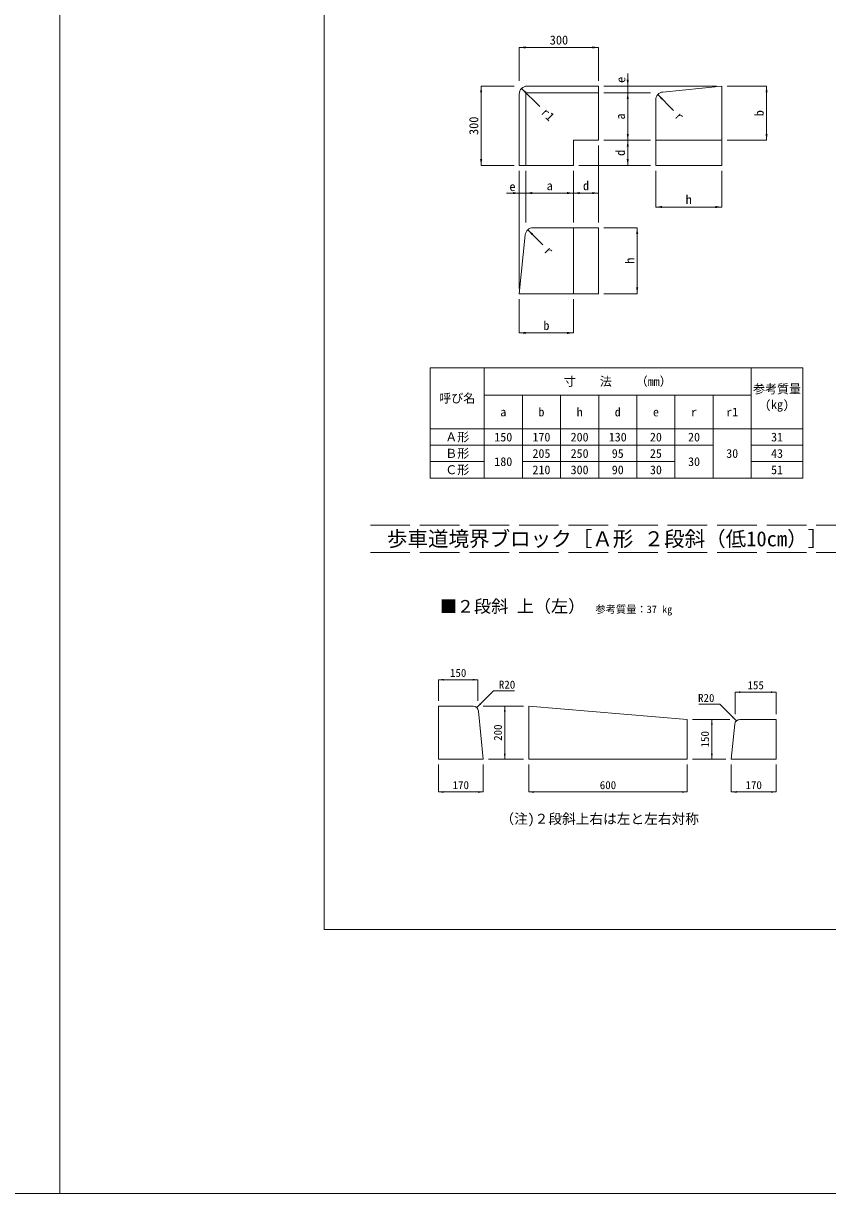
# Model space of a CAD drawing. Units: millimetres at full size. Extents: x 10998 to 40298, y -6982 to 1118.
# Drawn here: x 22580 to 25623, y -6982 to -2554 of the extents above; entities that cross this region are included whole.
import ezdxf
from ezdxf.enums import TextEntityAlignment as Align

# ---------------------------------------------------------------- set-up
doc = ezdxf.new("R2010")
doc.units = ezdxf.units.MM
doc.header["$LTSCALE"] = 25
doc.linetypes.add('DASHED', pattern=[7.5, 6, -1.5])
doc.layers.add('(0-0)', color=7, linetype='Continuous')
doc.layers.add('_0-0_', color=7, linetype='Continuous')
for name, color, linetype, lineweight in [('0_2', 7, 'Continuous', 20), ('寸法線', 7, 'Continuous', 9), ('本体', 2, 'Continuous', 20), ('枠', 5, 'Continuous', 5)]:
    doc.layers.add(name, color=color, linetype=linetype, lineweight=lineweight)
doc.styles.add('ＭＳ ゴシック', font='')
doc.styles.get('ＭＳ ゴシック').set_extended_font_data('MS Gothic')

# ---------------------------------------------------------------- blocks, each defined once
blk = doc.blocks.new('filled_arrow')
at = {"color": 0, "linetype": 'Continuous', "lineweight": -2}
blk.add_solid([(7.5, 1.25), (0, 0), (7.5, -1.25)], dxfattribs=at)

msp = doc.modelspace()

# ---------------------------------------------------------------- linework, layer by layer
at = {"layer": '0_2'}
for p, q in [((24119.82, -3856.97), (25529.47, -3856.97)), ((24119.82, -3856.97), (24119.82, -4274.12)), ((24323.97, -3856.97), (24323.97, -4274.12)), ((25334.55, -3856.97), (25334.55, -4274.12)), ((25529.47, -3856.97), (25529.47, -4274.12)), ((24323.97, -3960.23), (25334.55, -3960.23)), ((24468.34, -3960.23), (24468.34, -4274.12)), ((24612.71, -3960.23), (24612.71, -4274.12)), ((24757.08, -3960.23), (24757.08, -4274.12)), ((24901.45, -3960.23), (24901.45, -4274.12)), ((25045.82, -3960.23), (25045.82, -4274.12)), ((25190.18, -3960.23), (25190.18, -4274.12)), ((24119.82, -4088), (25529.47, -4088)), ((24119.82, -4150.04), (25190.18, -4150.04)), ((25334.55, -4150.04), (25529.47, -4150.04)), ((24119.82, -4212.08), (24323.97, -4212.08)), ((24468.34, -4212.08), (25045.82, -4212.08)), ((25334.55, -4212.08), (25529.47, -4212.08)), ((24119.82, -4274.12), (25529.47, -4274.12))]:
    msp.add_line(p, q, dxfattribs=at)
at = {"layer": '0_2', "linetype": 'DASHED', "lineweight": 15}
for p, q in [((27418.09, -4452.11), (23878.09, -4452.11)), ((27418.09, -4556.11), (23878.09, -4556.11))]:
    msp.add_line(p, q, dxfattribs=at)
at = {"layer": '寸法線'}
for p, q in [((24456.73, -2644.53), (24756.73, -2644.53)), ((24456.73, -2771.03), (24456.73, -2644.53)), ((24756.73, -2771.03), (24756.73, -2644.53)), ((24867.1, -2864.03), (24867.1, -2743.03)), ((24867.1, -2864.03), (24867.1, -2743.03)), ((24312.29, -3091.03), (24312.29, -2791.03)), ((24436.73, -2791.03), (24312.29, -2791.03)), ((24465.51, -2799.82), (24534.02, -2868.33)), ((24776.73, -2791.03), (24867.1, -2791.03)), ((24776.73, -2816.03), (24867.1, -2816.03)), ((24776.73, -2816.03), (24867.1, -2816.03)), ((25202.83, -2791.03), (24867.1, -2791.03)), ((24867.1, -2996.03), (24867.1, -2816.03)), ((24867.1, -2996.03), (24867.1, -2816.03)), ((24952.83, -2816.03), (24867.1, -2816.03)), ((24952.83, -2816.03), (24867.1, -2816.03)), ((24980.59, -2823.05), (25040.49, -2882.96)), ((25242.83, -2791.03), (25392.36, -2791.03)), ((25392.36, -2996.03), (25392.36, -2791.03)), ((24776.73, -2996.03), (24867.1, -2996.03)), ((24776.73, -2996.03), (24867.1, -2996.03)), ((24867.1, -3091.03), (24867.1, -2996.03)), ((24867.1, -3091.03), (24867.1, -2996.03)), ((24952.83, -2996.03), (24867.1, -2996.03)), ((24952.83, -2996.03), (24867.1, -2996.03)), ((25242.83, -2996.03), (25392.36, -2996.03)), ((24756.73, -3016.03), (24756.73, -3195.74)), ((24436.73, -3091.03), (24312.29, -3091.03)), ((24681.73, -3091.03), (24867.1, -3091.03)), ((24952.83, -3091.03), (24867.1, -3091.03)), ((24456.73, -3111.03), (24456.73, -3195.74)), ((24481.73, -3111.03), (24481.73, -3195.74)), ((24481.73, -3111.03), (24481.73, -3195.74)), ((24661.73, -3111.03), (24661.73, -3195.74)), ((24661.73, -3111.03), (24661.73, -3195.74)), ((24972.83, -3111.03), (24972.83, -3248.44)), ((25222.83, -3111.03), (25222.83, -3248.44)), ((24408.73, -3195.74), (24529.73, -3195.74)), ((24408.73, -3195.74), (24529.73, -3195.74)), ((24456.73, -3556.82), (24456.73, -3195.74)), ((24481.73, -3195.74), (24661.73, -3195.74)), ((24481.73, -3306.82), (24481.73, -3195.74)), ((24481.73, -3195.74), (24661.73, -3195.74)), ((24481.73, -3306.82), (24481.73, -3195.74)), ((24661.73, -3195.74), (24756.73, -3195.74)), ((24661.73, -3306.82), (24661.73, -3195.74)), ((24661.73, -3195.74), (24756.73, -3195.74)), ((24661.73, -3306.82), (24661.73, -3195.74)), ((24756.73, -3306.82), (24756.73, -3195.74)), ((24972.83, -3248.44), (25222.83, -3248.44)), ((24488.75, -3334.58), (24545.92, -3391.75)), ((24776.73, -3326.82), (24902.7, -3326.82)), ((24902.7, -3576.82), (24902.7, -3326.82)), ((24776.73, -3576.82), (24902.7, -3576.82)), ((24456.73, -3596.82), (24456.73, -3724.86)), ((24661.73, -3596.82), (24661.73, -3724.86)), ((24456.73, -3724.86), (24661.73, -3724.86)), ((24150.34, -5037.38), (24300.34, -5037.38)), ((24150.34, -5117.69), (24150.34, -5037.38)), ((24300.34, -5117.69), (24300.34, -5037.38)), ((25273.66, -5084.25), (25428.66, -5084.25)), ((25273.66, -5167.69), (25273.66, -5084.25)), ((25428.66, -5167.69), (25428.66, -5084.25)), ((24320.34, -5137.69), (24401.7, -5137.69)), ((24401.7, -5337.69), (24401.7, -5137.69)), ((24401.7, -5337.69), (24401.7, -5137.69)), ((24472.21, -5137.69), (24401.7, -5137.69)), ((25112.21, -5187.69), (25185.39, -5187.69)), ((25185.39, -5337.69), (25185.39, -5187.69)), ((25185.39, -5337.69), (25185.39, -5187.69)), ((25253.66, -5187.69), (25185.39, -5187.69)), ((24150.34, -5357.69), (24150.34, -5462.16)), ((24320.34, -5357.69), (24320.34, -5462.16)), ((24340.34, -5337.69), (24401.7, -5337.69)), ((24472.21, -5337.69), (24401.7, -5337.69)), ((24492.21, -5357.69), (24492.21, -5462.16)), ((25092.21, -5357.69), (25092.21, -5462.16)), ((25112.21, -5337.69), (25185.39, -5337.69)), ((25238.66, -5337.69), (25185.39, -5337.69)), ((25258.66, -5357.69), (25258.66, -5462.16)), ((25428.66, -5357.69), (25428.66, -5462.16)), ((24150.34, -5462.16), (24320.34, -5462.16)), ((24492.21, -5462.16), (25092.21, -5462.16)), ((25258.66, -5462.16), (25428.66, -5462.16))]:
    msp.add_line(p, q, dxfattribs=at)
for points in [[(24295.66, -5142.86), (24359.39, -5079.13), (24438.19, -5079.13)], [(25278.34, -5192.86), (25215.09, -5129.61), (25136.29, -5129.61)]]:
    msp.add_lwpolyline(points, dxfattribs=at)
at = {"layer": '本体'}
for p, q in [((24456.73, -2821.03), (24456.73, -3091.03)), ((24486.73, -2791.03), (24756.73, -2791.03)), ((24756.73, -2791.03), (24756.73, -2996.03)), ((24999.84, -2813.33), (25222.83, -2791.03)), ((25222.83, -2791.03), (25222.83, -3091.03)), ((24972.83, -2843.18), (24972.83, -3091.03)), ((24661.73, -2996.03), (24661.73, -3091.03)), ((24661.73, -2996.03), (24756.73, -2996.03)), ((24456.73, -3091.03), (24661.73, -3091.03)), ((24972.83, -3091.03), (25222.83, -3091.03)), ((24479.02, -3353.83), (24456.73, -3576.82)), ((24508.88, -3326.82), (24756.73, -3326.82)), ((24756.73, -3326.82), (24756.73, -3576.82)), ((24456.73, -3576.82), (24756.73, -3576.82)), ((24150.34, -5337.69), (24150.34, -5137.69)), ((24282.24, -5137.69), (24150.34, -5137.69)), ((24302.14, -5155.7), (24320.34, -5337.69)), ((24492.21, -5137.69), (24492.21, -5337.69)), ((25092.21, -5187.69), (24492.21, -5137.69)), ((25092.21, -5187.69), (25092.21, -5337.69)), ((25271.86, -5205.7), (25258.66, -5337.69)), ((25291.76, -5187.69), (25428.66, -5187.69)), ((25428.66, -5337.69), (25428.66, -5187.69)), ((24320.34, -5337.69), (24150.34, -5337.69)), ((24492.21, -5337.69), (25092.21, -5337.69)), ((25258.66, -5337.69), (25428.66, -5337.69))]:
    msp.add_line(p, q, dxfattribs=at)
at = {"layer": '本体', "lineweight": 13}
for p, q in [((24481.73, -2821.03), (24481.73, -3091.03)), ((24486.73, -2816.03), (24756.73, -2816.03)), ((24972.83, -2996.03), (25222.83, -2996.03)), ((24661.73, -3326.82), (24661.73, -3576.82))]:
    msp.add_line(p, q, dxfattribs=at)
at = {"layer": '本体'}
for centre, radius, start, end in [((24486.73, -2821.03), 30, 90, 180), ((25002.83, -2843.18), 30, 95.70979, 180), ((24508.88, -3356.82), 30, 90, 174.29021), ((24282.24, -5157.69), 20, 5.71059, 90), ((25291.76, -5207.69), 20, 90, 174.28941)]:
    msp.add_arc(centre, radius, start, end, dxfattribs=at)
at = {"layer": '本体', "lineweight": 13}
msp.add_arc((24486.73, -2821.03), 5, 90, 180, dxfattribs=at)
at = {"layer": '枠', "color": 1, "lineweight": 20}
for p, q in [((22718.09, -6981.99), (22718.09, 1118.01)), ((22718.09, -6981.99), (16858.09, -6981.99)), ((28578.09, -6981.99), (22718.09, -6981.99))]:
    msp.add_line(p, q, dxfattribs=at)
at = {"layer": '枠', "lineweight": 20}
for p, q in [((23718.09, -5981.99), (23718.09, -381.99)), ((27578.09, -5981.99), (23718.09, -5981.99))]:
    msp.add_line(p, q, dxfattribs=at)

# ---------------------------------------------------------------- block references
at = {"layer": '寸法線'}
for p, xscale, yscale in [((24456.73, -2644.53), 3.2, 3.2), ((24481.73, -3195.74), 3.2, 3.2), ((24481.73, -3195.74), 3.2, 3.2), ((24481.73, -3195.74), 3.2, 3.2), ((24481.73, -3195.74), 3.2, 3.2), ((24661.73, -3195.74), 3.2, 3.2), ((24661.73, -3195.74), 3.2, 3.2), ((24972.83, -3248.44), 3.2, 3.2), ((24456.73, -3724.86), 3.2, 3.2), ((24150.34, -5037.38), 2.67, 2.67), ((25273.66, -5084.25), 2.67, 2.67), ((24150.34, -5462.16), 2.67, 2.67), ((24492.21, -5462.16), 2.67, 2.67), ((25258.66, -5462.16), 2.67, 2.67)]:
    msp.add_blockref('filled_arrow', p, dxfattribs=dict(at, xscale=xscale, yscale=yscale))
for p, xscale, yscale, rotation in [((24756.73, -2644.53), 3.2, 3.2, 180), ((24867.1, -2791.03), 3.2, 3.2, 90), ((24867.1, -2791.03), 3.2, 3.2, 90), ((24312.29, -2791.03), 3.2, 3.2, 270), ((24465.51, -2799.82), 3.2, 3.2, 315), ((24867.1, -2816.03), 3.2, 3.2, 270), ((24867.1, -2816.03), 3.2, 3.2, 270), ((24867.1, -2816.03), 3.2, 3.2, 270), ((24867.1, -2816.03), 3.2, 3.2, 270), ((24980.59, -2823.05), 3.2, 3.2, 315), ((25392.36, -2791.03), 3.2, 3.2, 270), ((24867.1, -2996.03), 3.2, 3.2, 90), ((24867.1, -2996.03), 3.2, 3.2, 90), ((24867.1, -2996.03), 3.2, 3.2, 270), ((24867.1, -2996.03), 3.2, 3.2, 270), ((25392.36, -2996.03), 3.2, 3.2, 90), ((24312.29, -3091.03), 3.2, 3.2, 90), ((24867.1, -3091.03), 3.2, 3.2, 90), ((24867.1, -3091.03), 3.2, 3.2, 90), ((24456.73, -3195.74), 3.2, 3.2, 180), ((24456.73, -3195.74), 3.2, 3.2, 180), ((24661.73, -3195.74), 3.2, 3.2, 180), ((24661.73, -3195.74), 3.2, 3.2, 180), ((24756.73, -3195.74), 3.2, 3.2, 180), ((24756.73, -3195.74), 3.2, 3.2, 180), ((25222.83, -3248.44), 3.2, 3.2, 180), ((24488.75, -3334.58), 3.2, 3.2, 315), ((24902.7, -3326.82), 3.2, 3.2, 270), ((24902.7, -3576.82), 3.2, 3.2, 90), ((24661.73, -3724.86), 3.2, 3.2, 180), ((24300.34, -5037.38), 2.67, 2.67, 180), ((25428.66, -5084.25), 2.67, 2.67, 180), ((24295.66, -5142.86), 2.67, 2.67, 45), ((24401.7, -5137.69), 2.67, 2.67, 270), ((24401.7, -5137.69), 2.67, 2.67, 270), ((25278.34, -5192.86), 2.67, 2.67, 135), ((25185.39, -5187.69), 2.67, 2.67, 270), ((25185.39, -5187.69), 2.67, 2.67, 270), ((24401.7, -5337.69), 2.67, 2.67, 90), ((24401.7, -5337.69), 2.67, 2.67, 90), ((25185.39, -5337.69), 2.67, 2.67, 90), ((25185.39, -5337.69), 2.67, 2.67, 90), ((24320.34, -5462.16), 2.67, 2.67, 180), ((25092.21, -5462.16), 2.67, 2.67, 180), ((25428.66, -5462.16), 2.67, 2.67, 180)]:
    msp.add_blockref('filled_arrow', p, dxfattribs=dict(at, xscale=xscale, yscale=yscale, rotation=rotation))

# ---------------------------------------------------------------- texts
at = {"layer": '(0-0)', "style": 'ＭＳ ゴシック'}
for s, height, p in [('\u3000参考質量：37 kg ', 28.48, (24705.74, -4793.69)), ('\u3000（注)２段斜上右は左と左右対称', 37.98, (24333.44, -5594.03))]:
    msp.add_text(s, height=height, dxfattribs=at).set_placement(p, align=Align.BOTTOM_LEFT)
at = {"layer": '0_2', "style": 'ＭＳ ゴシック'}
for s, p in [('寸\u3000\u3000法\u3000\u3000（mm）', (24829.26, -3908.6)), ('呼び名', (24221.9, -3972.48)), ('a', (24396.16, -4024.11)), ('b', (24540.53, -4024.11)), ('h', (24684.89, -4024.11)), ('d', (24829.26, -4024.11)), ('e', (24973.63, -4024.11)), ('r', (25118, -4024.11)), ('r1', (25262.37, -4024.11)), ('Ａ形', (24221.9, -4119.02)), ('150', (24396.16, -4119.02)), ('170', (24540.53, -4119.02)), ('200', (24684.89, -4119.02)), ('130', (24829.26, -4119.02)), ('20', (24973.63, -4119.02)), ('20', (25118, -4119.02)), ('31', (25432.01, -4119.02)), ('Ｂ形', (24221.9, -4181.06)), ('180', (24396.16, -4212.08)), ('205', (24540.53, -4181.06)), ('250', (24684.89, -4181.06)), ('95', (24829.26, -4181.06)), ('25', (24973.63, -4181.06)), ('30', (25118, -4212.08)), ('30', (25262.37, -4181.06)), ('43', (25432.01, -4181.06)), ('Ｃ形', (24221.9, -4243.1)), ('210', (24540.53, -4243.1)), ('300', (24684.89, -4243.1)), ('90', (24829.26, -4243.1)), ('30', (24973.63, -4243.1)), ('51', (25432.01, -4243.1))]:
    msp.add_text(s, height=33.23, dxfattribs=at).set_placement(p, align=Align.MIDDLE_CENTER)
for s, p in [('参考質量', (25341.36, -3920.66)), ('(kg)', (25386.68, -3978.99))]:
    msp.add_text(s, height=33.23, dxfattribs=at).set_placement(p, align=Align.TOP_LEFT)
msp.add_text('\u3000歩車道境界ブロック［Ａ形 ２段斜（低10cm）］\u3000', height=56.96, dxfattribs=at).set_placement((23878.09, -4504.11), align=Align.MIDDLE_LEFT)
at = {"layer": '_0-0_', "style": 'ＭＳ ゴシック'}
msp.add_text('■２段斜 上（左）', height=47.47, dxfattribs=at).set_placement((24155.87, -4797.33), align=Align.BOTTOM_LEFT)
at = {"layer": '寸法線', "style": 'ＭＳ ゴシック'}
for s, height, p in [('300', 34.18, (24606.73, -2616.53)), ('e', 34.18, (24430.82, -3170.88)), ('e', 34.18, (24430.82, -3170.88)), ('a', 34.18, (24571.73, -3167.74)), ('a', 34.18, (24571.73, -3167.74)), ('d', 34.18, (24709.23, -3167.74)), ('d', 34.18, (24709.23, -3167.74)), ('h', 34.18, (25097.83, -3220.44)), ('b', 34.18, (24559.23, -3696.86)), ('150', 30.38, (24225.34, -5011.38)), ('155', 30.38, (25351.16, -5058.25)), ('170', 30.38, (24235.34, -5436.16)), ('600', 30.38, (24792.21, -5436.16)), ('170', 30.38, (25343.66, -5436.16))]:
    msp.add_text(s, height=height, dxfattribs=at).set_placement(p, align=Align.MIDDLE_CENTER)
for s, height, p in [('e', 34.18, (24840.7, -2767.21)), ('e', 34.18, (24840.7, -2767.21)), ('300', 34.18, (24284.29, -2941.03)), ('a', 34.18, (24839.1, -2906.03)), ('a', 34.18, (24839.1, -2906.03)), ('b', 34.18, (25364.36, -2893.53)), ('d', 34.18, (24839.1, -3043.53)), ('d', 34.18, (24839.1, -3043.53)), ('h', 34.18, (24874.7, -3451.82)), ('200', 30.38, (24375.7, -5237.69)), ('200', 30.38, (24375.7, -5237.69)), ('150', 30.38, (25159.39, -5262.69)), ('150', 30.38, (25159.39, -5262.69))]:
    msp.add_text(s, height=height, rotation=90, dxfattribs=at).set_placement(p, align=Align.MIDDLE_CENTER)
for s, p in [('r1', (24560.89, -2869.74)), ('r', (25067.36, -2884.37)), ('r', (24572.79, -3393.16))]:
    msp.add_text(s, height=34.18, rotation=315, dxfattribs=at).set_placement(p, align=Align.TOP_LEFT)
msp.add_text('R20', height=30.38, dxfattribs=at).set_placement((24379.39, -5040.73), align=Align.TOP_LEFT)
msp.add_text('R20', height=30.38, dxfattribs=at).set_placement((25195.09, -5091.21), align=Align.TOP_RIGHT)

doc.saveas('drawing.dxf')
